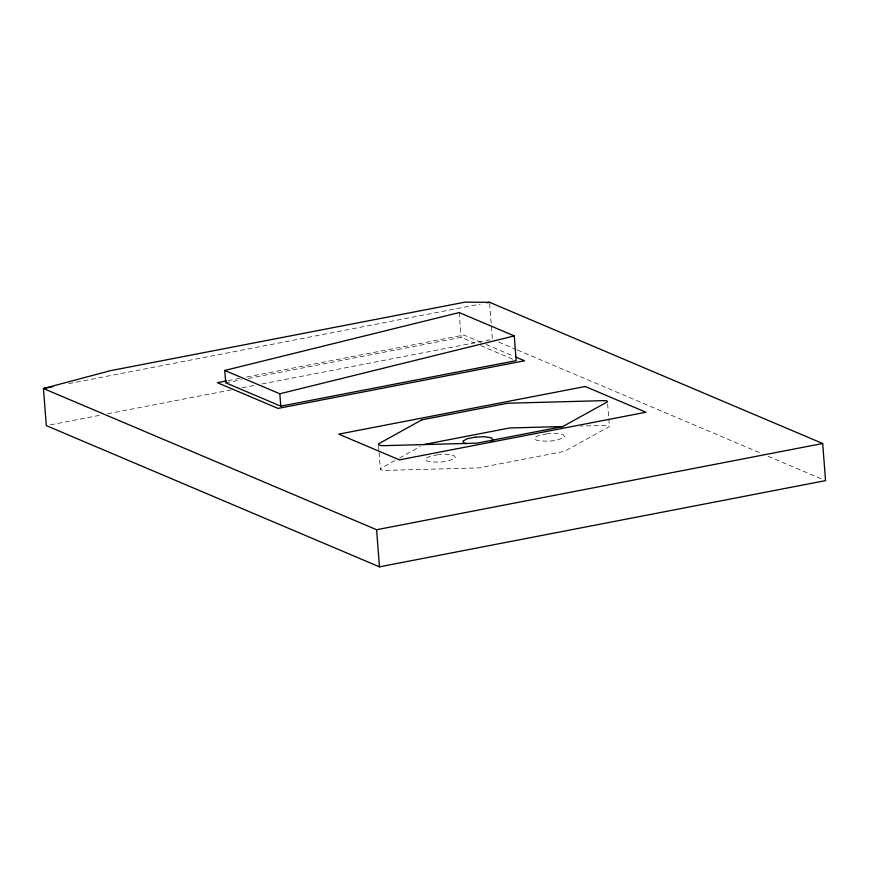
<?xml version="1.0" encoding="UTF-8"?>
<svg xmlns="http://www.w3.org/2000/svg" width="869" height="869" viewBox="0 0 869 869"><rect width="100%" height="100%" fill="white"/><g stroke="black" fill="none" stroke-linecap="round" stroke-linejoin="round"><path stroke-width="0.65" stroke-dasharray="4.34 3.26" d="M394.928 460.559L381.056 468.239A7.169 1.749 -4.4 0 0 386.129 470.39L478.884 467.891L564.665 451.304L608.887 426.809A4.78 1.162 -4.4 0 0 605.508 425.386L580.514 426.06M399.555 457.996L420.357 446.47M437.878 454.748L429.482 456.421L425.234 458.799L426.777 460.972C436.227 462.797 447.057 462.851 455.508 457.735L453.966 455.562L447.231 454.411L438.411 454.726M547.079 433.794L538.671 435.467L534.424 437.846L535.967 440.018C545.428 441.843 556.247 441.908 564.698 436.781L563.155 434.609L556.432 433.468L547.6 433.783M68.749 383.631L480.22 304.096M228.004 380.622L239.996 378.308M246.655 377.016L463.84 335.043L481.187 342.397M225.712 382.816L241.68 379.731M248.328 378.439L461.113 337.313L474.572 343.016M50.304 424.854L100.902 415.078M107.56 413.785L231.404 389.855M242.049 387.791L254.041 385.478M262.025 383.935L492.397 339.399L491.278 324.821M498.632 342.049L516.11 349.457M517.348 349.979L761.917 453.64M768.153 456.29L824.301 480.09M486.14 344.493L513.394 356.051M480.687 345.612L513.72 359.614M607.648 403.944L609.354 426.082M489.649 303.618L491.17 323.496M459.212 312.568L461.113 337.313M378.558 445.906L378.96 451.12M379.058 452.423L380.361 469.347"/><path stroke-width="1.3" d="M491.039 441.267L493.157 440.083L491.626 437.9L484.891 436.759L476.06 437.074M224.767 370.444L459.212 312.568L514.263 335.912L516.164 360.646L280.774 406.149L225.712 382.816L224.767 370.444L279.818 393.776L514.263 335.912M475.539 437.085L467.131 438.758L462.895 441.137L464.426 443.32L466.675 443.701M52.77 386.716L43.45 388.519L46.307 425.625L379.46 566.838L825.55 480.622L822.693 443.505L489.54 302.293L464.948 302.162L110.363 370.694L43.45 388.519L376.603 529.732L822.693 443.505M486.879 302.814L489.54 302.293M226.668 380.883L217.348 382.686L278.047 408.419L524.539 360.776L515.871 357.094M423.833 444.548L509.614 427.972L563.123 426.527M376.603 529.732L379.46 566.838M279.818 393.776L280.774 406.149M421.921 419.814L379.156 443.505A7.169 1.749 -4.4 0 0 384.228 445.656L476.983 443.147L562.764 426.57L606.986 402.075A4.78 1.162 -4.4 0 0 603.607 400.642L507.713 403.227L421.921 419.814M585.239 386.499L338.747 434.142L399.447 459.875L645.949 412.232L585.239 386.499"/></g></svg>
